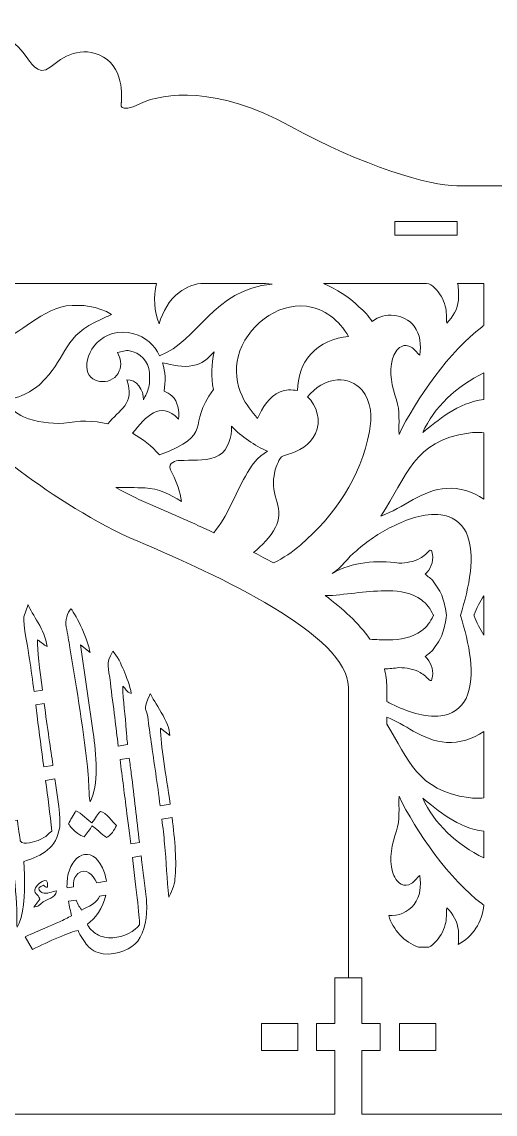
# Model space of a CAD drawing. Header units: inches. Extents: x 37.6 to 85.3, y -40.2 to -18.7.
# Drawn here: x 43.89 to 47.99, y -28.23 to -18.75 of the extents above; entities that cross this region are included whole.
import ezdxf

# ---------------------------------------------------------------- set-up
doc = ezdxf.new("R2010")
doc.units = ezdxf.units.IN
doc.header["$MEASUREMENT"] = 0
doc.layers.add('Layer 1', color=7, linetype='Continuous')

msp = doc.modelspace()

# ---------------------------------------------------------------- linework, layer by layer
at = {"layer": 'Layer 1', "color": 250, "lineweight": 9}
for points, knots in [([(43.4087, -28.2255), (43.4087, -28.2255), (46.5974, -28.2255), (46.5974, -28.2255), (46.5974, -28.2255), (46.5974, -28.2255), (46.5974, -27.6747), (46.5974, -27.6747), (46.5974, -27.6747), (46.5974, -27.6747), (46.4399, -27.6747), (46.4399, -27.6747), (46.4399, -27.6747), (46.4399, -27.6747), (46.4399, -27.4384), (46.4399, -27.4384), (46.4399, -27.4384), (46.4399, -27.4384), (46.5974, -27.4384), (46.5974, -27.4384), (46.5974, -27.4384), (46.5974, -27.4384), (46.5974, -27.0444), (46.5974, -27.0444), (46.5974, -27.0444), (46.5974, -27.0444), (46.8336, -27.0444), (46.8336, -27.0444), (46.8336, -27.0444), (46.8336, -27.0444), (46.8336, -27.4384), (46.8336, -27.4384), (46.8336, -27.4384), (46.8336, -27.4384), (46.9911, -27.4384), (46.9911, -27.4384), (46.9911, -27.4384), (46.9911, -27.4384), (46.9911, -27.6747), (46.9911, -27.6747), (46.9911, -27.6747), (46.9911, -27.6747), (46.8336, -27.6747), (46.8336, -27.6747), (46.8336, -27.6747), (46.8336, -27.6747), (46.8336, -28.2255), (46.8336, -28.2255), (46.8336, -28.2255), (46.8336, -28.2255), (48.7148, -28.2255), (48.7148, -28.2255), (48.7148, -28.2255), (48.7148, -28.2255), (48.7148, -27.6747), (48.7148, -27.6747), (48.7148, -27.6747), (48.7148, -27.6747), (48.5573, -27.6747), (48.5573, -27.6747), (48.5573, -27.6747), (48.5573, -27.6747), (48.5573, -27.4384), (48.5573, -27.4384), (48.5573, -27.4384), (48.5573, -27.4384), (48.7148, -27.4384), (48.7148, -27.4384), (48.7148, -27.4384), (48.7148, -27.4384), (48.7148, -20.728), (48.7148, -20.728), (48.7148, -20.728), (48.7148, -20.4244), (48.4672, -20.1768), (48.1636, -20.1768), (48.1636, -20.1768), (48.1636, -20.1768), (47.655, -20.1768), (47.655, -20.1768), (47.655, -20.1768), (47.4223, -20.1768), (46.841, -20.0055), (46.2129, -19.6593), (46.2129, -19.6593), (45.5847, -19.3131), (45.1154, -19.3648), (44.9156, -19.463), (44.9156, -19.463), (44.7157, -19.5611), (44.7496, -19.4576), (44.7496, -19.4576), (44.7496, -19.4576), (44.7496, -19.4576), (44.7871, -19.1685), (44.5944, -19.0597), (44.5944, -19.0597), (44.4016, -18.9508), (44.241, -19.0597), (44.134, -19.1489), (44.134, -19.1489), (44.0269, -19.2381), (43.9412, -19.0757), (43.9412, -19.0757), (43.9412, -19.0757), (43.7217, -18.7545), (43.4087, -18.7902), (43.4087, -18.7902), (43.4087, -18.7902), (43.4087, -18.7902), (43.0956, -18.7545), (42.8761, -19.0757), (42.8761, -19.0757), (42.8761, -19.0757), (42.7905, -19.2381), (42.6834, -19.1489), (42.6834, -19.1489), (42.5763, -19.0597), (42.4157, -18.9508), (42.223, -19.0597), (42.223, -19.0597), (42.0303, -19.1685), (42.0678, -19.4576), (42.0678, -19.4576), (42.0678, -19.4576), (42.0678, -19.4576), (42.1017, -19.5611), (41.9018, -19.463), (41.9018, -19.463), (41.7019, -19.3648), (41.2326, -19.3131), (40.6045, -19.6593), (40.6045, -19.6593), (39.9763, -20.0055), (39.3951, -20.1768), (39.1624, -20.1768), (39.1624, -20.1768), (39.1624, -20.1768), (38.6538, -20.1768), (38.6538, -20.1768), (38.6538, -20.1768), (38.3502, -20.1768), (38.1026, -20.4244), (38.1026, -20.728), (38.1026, -20.728), (38.1026, -20.728), (38.1026, -27.4384), (38.1026, -27.4384), (38.1026, -27.4384), (38.1026, -27.4384), (38.2601, -27.4384), (38.2601, -27.4384), (38.2601, -27.4384), (38.2601, -27.4384), (38.2601, -27.6747), (38.2601, -27.6747), (38.2601, -27.6747), (38.2601, -27.6747), (38.1026, -27.6747), (38.1026, -27.6747), (38.1026, -27.6747), (38.1026, -27.6747), (38.1026, -28.2255), (38.1026, -28.2255), (38.1026, -28.2255), (38.1026, -28.2255), (39.9838, -28.2255), (39.9838, -28.2255), (39.9838, -28.2255), (39.9838, -28.2255), (39.9838, -27.6747), (39.9838, -27.6747), (39.9838, -27.6747), (39.9838, -27.6747), (39.8263, -27.6747), (39.8263, -27.6747), (39.8263, -27.6747), (39.8263, -27.6747), (39.8263, -27.4384), (39.8263, -27.4384), (39.8263, -27.4384), (39.8263, -27.4384), (39.9838, -27.4384), (39.9838, -27.4384), (39.9838, -27.4384), (39.9838, -27.4384), (39.9838, -27.0444), (39.9838, -27.0444), (39.9838, -27.0444), (39.9838, -27.0444), (40.22, -27.0444), (40.22, -27.0444), (40.22, -27.0444), (40.22, -27.0444), (40.22, -27.4384), (40.22, -27.4384), (40.22, -27.4384), (40.22, -27.4384), (40.3775, -27.4384), (40.3775, -27.4384), (40.3775, -27.4384), (40.3775, -27.4384), (40.3775, -27.6747), (40.3775, -27.6747), (40.3775, -27.6747), (40.3775, -27.6747), (40.22, -27.6747), (40.22, -27.6747), (40.22, -27.6747), (40.22, -27.6747), (40.22, -28.2255), (40.22, -28.2255), (40.22, -28.2255), (40.22, -28.2255), (43.4087, -28.2255), (43.4087, -28.2255)], [0, 0, 0, 0, 0.018182, 0.018182, 0.018182, 0.018182, 0.036364, 0.036364, 0.036364, 0.036364, 0.054545, 0.054545, 0.054545, 0.054545, 0.072727, 0.072727, 0.072727, 0.072727, 0.090909, 0.090909, 0.090909, 0.090909, 0.109091, 0.109091, 0.109091, 0.109091, 0.127273, 0.127273, 0.127273, 0.127273, 0.145455, 0.145455, 0.145455, 0.145455, 0.163636, 0.163636, 0.163636, 0.163636, 0.181818, 0.181818, 0.181818, 0.181818, 0.2, 0.2, 0.2, 0.2, 0.218182, 0.218182, 0.218182, 0.218182, 0.236364, 0.236364, 0.236364, 0.236364, 0.254545, 0.254545, 0.254545, 0.254545, 0.272727, 0.272727, 0.272727, 0.272727, 0.290909, 0.290909, 0.290909, 0.290909, 0.309091, 0.309091, 0.309091, 0.309091, 0.327273, 0.327273, 0.327273, 0.327273, 0.345455, 0.345455, 0.345455, 0.345455, 0.363636, 0.363636, 0.363636, 0.363636, 0.381818, 0.381818, 0.381818, 0.381818, 0.4, 0.4, 0.4, 0.4, 0.418182, 0.418182, 0.418182, 0.418182, 0.436364, 0.436364, 0.436364, 0.436364, 0.454545, 0.454545, 0.454545, 0.454545, 0.472727, 0.472727, 0.472727, 0.472727, 0.490909, 0.490909, 0.490909, 0.490909, 0.509091, 0.509091, 0.509091, 0.509091, 0.527273, 0.527273, 0.527273, 0.527273, 0.545455, 0.545455, 0.545455, 0.545455, 0.563636, 0.563636, 0.563636, 0.563636, 0.581818, 0.581818, 0.581818, 0.581818, 0.6, 0.6, 0.6, 0.6, 0.618182, 0.618182, 0.618182, 0.618182, 0.636364, 0.636364, 0.636364, 0.636364, 0.654545, 0.654545, 0.654545, 0.654545, 0.672727, 0.672727, 0.672727, 0.672727, 0.690909, 0.690909, 0.690909, 0.690909, 0.709091, 0.709091, 0.709091, 0.709091, 0.727273, 0.727273, 0.727273, 0.727273, 0.745455, 0.745455, 0.745455, 0.745455, 0.763636, 0.763636, 0.763636, 0.763636, 0.781818, 0.781818, 0.781818, 0.781818, 0.8, 0.8, 0.8, 0.8, 0.818182, 0.818182, 0.818182, 0.818182, 0.836364, 0.836364, 0.836364, 0.836364, 0.854545, 0.854545, 0.854545, 0.854545, 0.872727, 0.872727, 0.872727, 0.872727, 0.890909, 0.890909, 0.890909, 0.890909, 0.909091, 0.909091, 0.909091, 0.909091, 0.927273, 0.927273, 0.927273, 0.927273, 0.945455, 0.945455, 0.945455, 0.945455, 0.963636, 0.963636, 0.963636, 0.963636, 1, 1, 1, 1]), ([(47.6578, -20.4858), (47.6578, -20.4858), (47.1183, -20.4858), (47.1183, -20.4858), (47.1183, -20.4858), (47.1183, -20.4858), (47.1183, -20.604), (47.1183, -20.604), (47.1183, -20.604), (47.1183, -20.604), (47.6578, -20.604), (47.6578, -20.604), (47.6578, -20.604), (47.6578, -20.604), (47.6578, -20.4858), (47.6578, -20.4858)], [0, 0, 0, 0, 0.2, 0.2, 0.2, 0.2, 0.4, 0.4, 0.4, 0.4, 0.6, 0.6, 0.6, 0.6, 1, 1, 1, 1]), ([(44.0657, -24.548), (44.0424, -24.3686), (44.0241, -24.2029), (44.0229, -24.1131), (44.0229, -24.1131), (44.0555, -24.1298), (44.0745, -24.157), (44.106, -24.172), (44.106, -24.172), (44.0907, -24.0228), (43.972, -23.8925), (43.9431, -23.8083), (43.9431, -23.8083), (43.9423, -23.8094), (43.9414, -23.8109), (43.9409, -23.8116), (43.9409, -23.8116), (43.9405, -23.8123), (43.9393, -23.814), (43.9388, -23.8149), (43.9388, -23.8149), (43.9388, -23.8149), (43.9052, -23.914), (43.9052, -23.914), (43.9052, -23.914), (43.8968, -23.9699), (43.9457, -24.2136), (43.955, -24.281), (43.955, -24.281), (43.9679, -24.3733), (43.9811, -24.4666), (43.9937, -24.56), (43.9937, -24.56), (43.9937, -24.56), (44.0657, -24.548), (44.0657, -24.548)], [0, 0, 0, 0, 0.1, 0.1, 0.1, 0.1, 0.2, 0.2, 0.2, 0.2, 0.3, 0.3, 0.3, 0.3, 0.4, 0.4, 0.4, 0.4, 0.5, 0.5, 0.5, 0.5, 0.6, 0.6, 0.6, 0.6, 0.7, 0.7, 0.7, 0.7, 0.8, 0.8, 0.8, 0.8, 1, 1, 1, 1]), ([(44.5057, -24.918), (44.5057, -24.918), (44.3957, -24.1562), (44.3957, -24.1562), (44.3957, -24.1562), (44.3957, -24.1562), (44.4788, -24.2239), (44.4788, -24.2239), (44.4788, -24.2239), (44.4661, -24.1258), (44.3608, -23.899), (44.313, -23.8438), (44.313, -23.8438), (44.284, -23.873), (44.2607, -23.9494), (44.2717, -24.0016), (44.2717, -24.0016), (44.2844, -24.0623), (44.2945, -24.1216), (44.3044, -24.1826), (44.3044, -24.1826), (44.3651, -24.5581), (44.4262, -24.9067), (44.4626, -25.2828), (44.4626, -25.2828), (44.4697, -25.3568), (44.4677, -25.4467), (44.4786, -25.5173), (44.4786, -25.5173), (44.5576, -25.3836), (44.5321, -25.0888), (44.5057, -24.918)], [0, 0, 0, 0, 0.111111, 0.111111, 0.111111, 0.111111, 0.222222, 0.222222, 0.222222, 0.222222, 0.333333, 0.333333, 0.333333, 0.333333, 0.444444, 0.444444, 0.444444, 0.444444, 0.555556, 0.555556, 0.555556, 0.555556, 0.666667, 0.666667, 0.666667, 0.666667, 0.777778, 0.777778, 0.777778, 0.777778, 1, 1, 1, 1]), ([(44.8035, -25.0211), (44.7989, -24.9795), (44.7951, -24.9383), (44.7927, -24.8986), (44.7927, -24.8986), (44.7853, -24.7734), (44.7637, -24.6403), (44.7623, -24.5156), (44.7623, -24.5156), (44.7925, -24.5367), (44.7883, -24.5652), (44.8357, -24.5776), (44.8357, -24.5776), (44.8247, -24.515), (44.7932, -24.4293), (44.7699, -24.3768), (44.7699, -24.3768), (44.7505, -24.333), (44.7133, -24.2435), (44.6746, -24.2116), (44.6746, -24.2116), (44.6114, -24.3308), (44.6398, -24.3441), (44.6551, -24.4865), (44.6551, -24.4865), (44.6658, -24.5865), (44.6814, -24.6848), (44.6926, -24.7849), (44.6926, -24.7849), (44.7019, -24.8682), (44.7123, -24.9514), (44.723, -25.0345), (44.723, -25.0345), (44.723, -25.0345), (44.8035, -25.0211), (44.8035, -25.0211)], [0, 0, 0, 0, 0.1, 0.1, 0.1, 0.1, 0.2, 0.2, 0.2, 0.2, 0.3, 0.3, 0.3, 0.3, 0.4, 0.4, 0.4, 0.4, 0.5, 0.5, 0.5, 0.5, 0.6, 0.6, 0.6, 0.6, 0.7, 0.7, 0.7, 0.7, 0.8, 0.8, 0.8, 0.8, 1, 1, 1, 1]), ([(42.8241, -26.1693), (42.9661, -26.1227), (43.1757, -26.0465), (43.209, -25.9211), (43.209, -25.9211), (43.2274, -25.852), (43.224, -25.7753), (43.2036, -25.709), (43.2036, -25.709), (43.1788, -25.6284), (43.0858, -25.4812), (43.0191, -25.4262), (43.0191, -25.4262), (43.0304, -25.417), (43.026, -25.4196), (43.0441, -25.43), (43.0441, -25.43), (43.0441, -25.43), (43.1219, -25.4852), (43.1219, -25.4852), (43.1219, -25.4852), (43.1856, -25.5344), (43.3013, -25.628), (43.3567, -25.6884), (43.3567, -25.6884), (43.3567, -25.6884), (43.4918, -25.818), (43.4918, -25.818), (43.4918, -25.818), (43.5769, -25.8967), (43.693, -26.0057), (43.8069, -26.0281), (43.8069, -26.0281), (43.8194, -26.1684), (43.8404, -26.3099), (43.8451, -26.4515), (43.8451, -26.4515), (43.8467, -26.4997), (43.8421, -26.5572), (43.8464, -26.6032), (43.8464, -26.6032), (43.9031, -26.5289), (43.9137, -26.2916), (43.9124, -26.1868), (43.9124, -26.1868), (43.9117, -26.1357), (43.9056, -26.0857), (43.9067, -26.0345), (43.9067, -26.0345), (44.0684, -25.9812), (44.1879, -25.921), (44.2158, -25.7369), (44.2158, -25.7369), (44.2255, -25.6727), (44.1966, -25.4655), (44.1748, -25.318), (44.1748, -25.318), (44.1748, -25.318), (44.0938, -25.3315), (44.0938, -25.3315), (44.0938, -25.3315), (44.1133, -25.4771), (44.1321, -25.6234), (44.1479, -25.7718), (44.1479, -25.7718), (44.1107, -25.7939), (44.1137, -25.8174), (44.0306, -25.852), (44.0306, -25.852), (44.0044, -25.8629), (43.9014, -25.895), (43.8764, -25.8593), (43.8764, -25.8593), (43.8729, -25.8544), (43.8626, -25.7801), (43.8496, -25.6775), (43.8496, -25.6775), (43.8496, -25.6775), (43.7566, -25.693), (43.7566, -25.693), (43.7566, -25.693), (43.7621, -25.7443), (43.7667, -25.7955), (43.7693, -25.8454), (43.7693, -25.8454), (43.7073, -25.8347), (43.5931, -25.7359), (43.558, -25.701), (43.558, -25.701), (43.4739, -25.6174), (43.2108, -25.4009), (43.1241, -25.3301), (43.1241, -25.3301), (43.0776, -25.2921), (43.0263, -25.2564), (42.9823, -25.2159), (42.9823, -25.2159), (43.1261, -25.1412), (43.305, -25.1909), (43.4301, -25.279), (43.4301, -25.279), (43.4486, -25.292), (43.4586, -25.304), (43.4737, -25.3152), (43.4737, -25.3152), (43.4911, -25.2855), (43.492, -25.2309), (43.4886, -25.189), (43.4886, -25.189), (43.4806, -25.0898), (43.3917, -25.1167), (43.2925, -24.9684), (43.2925, -24.9684), (43.2233, -24.8649), (43.1723, -24.693), (43.1672, -24.5364), (43.1672, -24.5364), (43.1672, -24.5364), (43.2325, -24.5594), (43.2325, -24.5594), (43.2325, -24.5594), (43.2327, -24.5576), (43.234, -24.5566), (43.235, -24.5554), (43.235, -24.5554), (43.2023, -24.5245), (43.1417, -24.3369), (43.1026, -24.298), (43.1026, -24.298), (42.9711, -24.4308), (43.1578, -24.8869), (43.1795, -25.0367), (43.1795, -25.0367), (43.0956, -25.032), (43.0403, -25.0371), (42.9644, -25.0557), (42.9644, -25.0557), (42.9314, -25.0637), (42.9067, -25.0729), (42.8763, -25.0845), (42.8763, -25.0845), (42.8538, -25.093), (42.8241, -25.1171), (42.802, -25.1029), (42.802, -25.1029), (42.7177, -25.0487), (42.6123, -24.9686), (42.5301, -24.9111), (42.5301, -24.9111), (42.5301, -24.9111), (42.4321, -25.0816), (42.4321, -25.0816), (42.4321, -25.0816), (42.4321, -25.0816), (42.6184, -25.2244), (42.6184, -25.2244), (42.6184, -25.2244), (42.5946, -25.2531), (42.5593, -25.2778), (42.5299, -25.3086), (42.5299, -25.3086), (42.5009, -25.339), (42.4724, -25.3572), (42.4436, -25.3904), (42.4436, -25.3904), (42.4436, -25.3904), (42.2693, -25.5522), (42.2693, -25.5522), (42.2693, -25.5522), (42.2576, -25.5625), (42.258, -25.5643), (42.2468, -25.5753), (42.2468, -25.5753), (42.2468, -25.5753), (42.1925, -25.6205), (42.1925, -25.6205), (42.1925, -25.6205), (42.1925, -25.6205), (42.257, -25.7329), (42.257, -25.7329), (42.257, -25.7329), (42.257, -25.7329), (42.3721, -25.6294), (42.3721, -25.6294), (42.3721, -25.6294), (42.4912, -25.5187), (42.5186, -25.4871), (42.656, -25.3789), (42.656, -25.3789), (42.6782, -25.3614), (42.7109, -25.345), (42.7349, -25.3282), (42.7349, -25.3282), (42.7349, -25.3282), (42.8687, -25.4382), (42.8687, -25.4382), (42.8687, -25.4382), (42.8834, -25.452), (42.8874, -25.4559), (42.9004, -25.4674), (42.9004, -25.4674), (42.9004, -25.4674), (43.0218, -25.5852), (43.0218, -25.5852), (43.0218, -25.5852), (43.0319, -25.5968), (43.0383, -25.6079), (43.0484, -25.6198), (43.0484, -25.6198), (43.0942, -25.6733), (43.1686, -25.7789), (43.1791, -25.8507), (43.1791, -25.8507), (43.1509, -25.865), (43.0918, -25.913), (43.0107, -25.9523), (43.0107, -25.9523), (42.9511, -25.9812), (42.8878, -26.0094), (42.8227, -26.0341), (42.8227, -26.0341), (42.8014, -26.0422), (42.7805, -26.0501), (42.7601, -26.0578), (42.7601, -26.0578), (42.7601, -26.0578), (42.8241, -26.1693), (42.8241, -26.1693)], [0, 0, 0, 0, 0.017241, 0.017241, 0.017241, 0.017241, 0.034483, 0.034483, 0.034483, 0.034483, 0.051724, 0.051724, 0.051724, 0.051724, 0.068966, 0.068966, 0.068966, 0.068966, 0.086207, 0.086207, 0.086207, 0.086207, 0.103448, 0.103448, 0.103448, 0.103448, 0.12069, 0.12069, 0.12069, 0.12069, 0.137931, 0.137931, 0.137931, 0.137931, 0.155172, 0.155172, 0.155172, 0.155172, 0.172414, 0.172414, 0.172414, 0.172414, 0.189655, 0.189655, 0.189655, 0.189655, 0.206897, 0.206897, 0.206897, 0.206897, 0.224138, 0.224138, 0.224138, 0.224138, 0.241379, 0.241379, 0.241379, 0.241379, 0.258621, 0.258621, 0.258621, 0.258621, 0.275862, 0.275862, 0.275862, 0.275862, 0.293103, 0.293103, 0.293103, 0.293103, 0.310345, 0.310345, 0.310345, 0.310345, 0.327586, 0.327586, 0.327586, 0.327586, 0.344828, 0.344828, 0.344828, 0.344828, 0.362069, 0.362069, 0.362069, 0.362069, 0.37931, 0.37931, 0.37931, 0.37931, 0.396552, 0.396552, 0.396552, 0.396552, 0.413793, 0.413793, 0.413793, 0.413793, 0.431034, 0.431034, 0.431034, 0.431034, 0.448276, 0.448276, 0.448276, 0.448276, 0.465517, 0.465517, 0.465517, 0.465517, 0.482759, 0.482759, 0.482759, 0.482759, 0.5, 0.5, 0.5, 0.5, 0.517241, 0.517241, 0.517241, 0.517241, 0.534483, 0.534483, 0.534483, 0.534483, 0.551724, 0.551724, 0.551724, 0.551724, 0.568966, 0.568966, 0.568966, 0.568966, 0.586207, 0.586207, 0.586207, 0.586207, 0.603448, 0.603448, 0.603448, 0.603448, 0.62069, 0.62069, 0.62069, 0.62069, 0.637931, 0.637931, 0.637931, 0.637931, 0.655172, 0.655172, 0.655172, 0.655172, 0.672414, 0.672414, 0.672414, 0.672414, 0.689655, 0.689655, 0.689655, 0.689655, 0.706897, 0.706897, 0.706897, 0.706897, 0.724138, 0.724138, 0.724138, 0.724138, 0.741379, 0.741379, 0.741379, 0.741379, 0.758621, 0.758621, 0.758621, 0.758621, 0.775862, 0.775862, 0.775862, 0.775862, 0.793103, 0.793103, 0.793103, 0.793103, 0.810345, 0.810345, 0.810345, 0.810345, 0.827586, 0.827586, 0.827586, 0.827586, 0.844828, 0.844828, 0.844828, 0.844828, 0.862069, 0.862069, 0.862069, 0.862069, 0.87931, 0.87931, 0.87931, 0.87931, 0.896552, 0.896552, 0.896552, 0.896552, 0.913793, 0.913793, 0.913793, 0.913793, 0.931034, 0.931034, 0.931034, 0.931034, 0.948276, 0.948276, 0.948276, 0.948276, 0.965517, 0.965517, 0.965517, 0.965517, 1, 1, 1, 1]), ([(44.9975, -24.5879), (44.9967, -24.5891), (44.9941, -24.5932), (44.9933, -24.5946), (44.9933, -24.5946), (44.9933, -24.5946), (44.9795, -24.6265), (44.9795, -24.6265), (44.9795, -24.6265), (44.9394, -24.7234), (44.9669, -24.7026), (44.9777, -24.78), (44.9777, -24.78), (44.9878, -24.8521), (44.9976, -24.9256), (45.0082, -24.9988), (45.0082, -24.9988), (45.0333, -25.1729), (45.0618, -25.3647), (45.0862, -25.5517), (45.0862, -25.5517), (45.0862, -25.5517), (45.1726, -25.5374), (45.1726, -25.5374), (45.1726, -25.5374), (45.1349, -25.278), (45.0889, -25.0283), (45.089, -24.8789), (45.089, -24.8789), (45.089, -24.8789), (45.1685, -24.942), (45.1685, -24.942), (45.1685, -24.942), (45.1744, -24.8366), (45.0244, -24.637), (45.0022, -24.5816), (45.0022, -24.5816), (45.0022, -24.5816), (44.9975, -24.5879), (44.9975, -24.5879)], [0, 0, 0, 0, 0.090909, 0.090909, 0.090909, 0.090909, 0.181818, 0.181818, 0.181818, 0.181818, 0.272727, 0.272727, 0.272727, 0.272727, 0.363636, 0.363636, 0.363636, 0.363636, 0.454545, 0.454545, 0.454545, 0.454545, 0.545455, 0.545455, 0.545455, 0.545455, 0.636364, 0.636364, 0.636364, 0.636364, 0.727273, 0.727273, 0.727273, 0.727273, 0.818182, 0.818182, 0.818182, 0.818182, 1, 1, 1, 1]), ([(44.1575, -25.2011), (44.1575, -25.2011), (44.1565, -25.1943), (44.1565, -25.1943), (44.1565, -25.1943), (44.1401, -25.0761), (44.1093, -24.8704), (44.0813, -24.6652), (44.0813, -24.6652), (44.0813, -24.6652), (44.009, -24.6772), (44.009, -24.6772), (44.009, -24.6772), (44.0132, -24.7096), (44.0172, -24.7421), (44.021, -24.7744), (44.021, -24.7744), (44.0385, -24.9219), (44.0583, -25.068), (44.078, -25.2144), (44.078, -25.2144), (44.078, -25.2144), (44.1575, -25.2011), (44.1575, -25.2011)], [0, 0, 0, 0, 0.142857, 0.142857, 0.142857, 0.142857, 0.285714, 0.285714, 0.285714, 0.285714, 0.428571, 0.428571, 0.428571, 0.428571, 0.571429, 0.571429, 0.571429, 0.571429, 0.714286, 0.714286, 0.714286, 0.714286, 1, 1, 1, 1]), ([(44.9065, -25.869), (44.8823, -25.6709), (44.861, -25.4712), (44.8359, -25.2732), (44.8359, -25.2732), (44.8304, -25.2295), (44.8241, -25.1842), (44.8181, -25.1384), (44.8181, -25.1384), (44.8181, -25.1384), (44.7382, -25.1517), (44.7382, -25.1517), (44.7382, -25.1517), (44.7483, -25.2286), (44.7585, -25.3054), (44.7681, -25.3821), (44.7681, -25.3821), (44.7718, -25.4115), (44.8005, -25.635), (44.8309, -25.8816), (44.8309, -25.8816), (44.8309, -25.8816), (44.9065, -25.869), (44.9065, -25.869)], [0, 0, 0, 0, 0.142857, 0.142857, 0.142857, 0.142857, 0.285714, 0.285714, 0.285714, 0.285714, 0.428571, 0.428571, 0.428571, 0.428571, 0.571429, 0.571429, 0.571429, 0.571429, 0.714286, 0.714286, 0.714286, 0.714286, 1, 1, 1, 1]), ([(44.2928, -25.7082), (44.2986, -25.7132), (44.3464, -25.7953), (44.4282, -25.8208), (44.4282, -25.8208), (44.4449, -25.7903), (44.4831, -25.7569), (44.4952, -25.7263), (44.4952, -25.7263), (44.5244, -25.7411), (44.5847, -25.8032), (44.62, -25.827), (44.62, -25.827), (44.6577, -25.8157), (44.6912, -25.7557), (44.7074, -25.7234), (44.7074, -25.7234), (44.6766, -25.6924), (44.6174, -25.6107), (44.5691, -25.6002), (44.5691, -25.6002), (44.5431, -25.6179), (44.5282, -25.6639), (44.4943, -25.6985), (44.4943, -25.6985), (44.4676, -25.6851), (44.4004, -25.6118), (44.356, -25.5965), (44.356, -25.5965), (44.3407, -25.6222), (44.3038, -25.6793), (44.2928, -25.7082)], [0, 0, 0, 0, 0.111111, 0.111111, 0.111111, 0.111111, 0.222222, 0.222222, 0.222222, 0.222222, 0.333333, 0.333333, 0.333333, 0.333333, 0.444444, 0.444444, 0.444444, 0.444444, 0.555556, 0.555556, 0.555556, 0.555556, 0.666667, 0.666667, 0.666667, 0.666667, 0.777778, 0.777778, 0.777778, 0.777778, 1, 1, 1, 1]), ([(45.101, -25.669), (45.1098, -25.7417), (45.1178, -25.813), (45.1244, -25.8813), (45.1244, -25.8813), (45.1393, -26.0348), (45.143, -26.1916), (45.1598, -26.3451), (45.1598, -26.3451), (45.1796, -26.3176), (45.2102, -26.2313), (45.2143, -26.1911), (45.2143, -26.1911), (45.23, -26.0393), (45.214, -25.848), (45.1888, -25.6544), (45.1888, -25.6544), (45.1888, -25.6544), (45.101, -25.669), (45.101, -25.669)], [0, 0, 0, 0, 0.166667, 0.166667, 0.166667, 0.166667, 0.333333, 0.333333, 0.333333, 0.333333, 0.5, 0.5, 0.5, 0.5, 0.666667, 0.666667, 0.666667, 0.666667, 1, 1, 1, 1]), ([(44.6206, -26.2058), (44.6174, -26.1814), (44.6116, -26.1574), (44.6032, -26.1326), (44.6032, -26.1326), (44.52, -25.8868), (44.334, -25.9542), (44.2905, -26.1425), (44.2905, -26.1425), (44.2813, -26.1826), (44.2782, -26.2227), (44.2793, -26.2626), (44.2793, -26.2626), (44.2793, -26.2626), (44.3351, -26.2533), (44.3351, -26.2533), (44.3351, -26.2533), (44.3328, -26.2065), (44.3426, -26.1637), (44.3737, -26.1391), (44.3737, -26.1391), (44.4427, -26.0848), (44.5039, -26.1471), (44.5363, -26.2198), (44.5363, -26.2198), (44.5363, -26.2198), (44.6206, -26.2058), (44.6206, -26.2058)], [0, 0, 0, 0, 0.125, 0.125, 0.125, 0.125, 0.25, 0.25, 0.25, 0.25, 0.375, 0.375, 0.375, 0.375, 0.5, 0.5, 0.5, 0.5, 0.625, 0.625, 0.625, 0.625, 0.75, 0.75, 0.75, 0.75, 1, 1, 1, 1]), ([(43.9809, -26.797), (44.1166, -26.7308), (44.3136, -26.6404), (44.3755, -26.6334), (44.3755, -26.6334), (44.3891, -26.6757), (44.4334, -26.7351), (44.4559, -26.7637), (44.4559, -26.7637), (44.4817, -26.7965), (44.5319, -26.8267), (44.593, -26.8345), (44.593, -26.8345), (44.717, -26.8503), (44.8416, -26.7919), (44.8925, -26.7243), (44.8925, -26.7243), (44.9516, -26.6458), (44.9758, -26.5117), (44.9689, -26.3856), (44.9689, -26.3856), (44.9658, -26.3275), (44.9544, -26.2601), (44.9469, -26.2007), (44.9469, -26.2007), (44.9392, -26.1394), (44.9336, -26.0797), (44.9256, -26.0191), (44.9256, -26.0191), (44.9241, -26.0082), (44.9227, -25.9973), (44.9213, -25.9863), (44.9213, -25.9863), (44.9213, -25.9863), (44.8453, -25.9989), (44.8453, -25.9989), (44.8453, -25.9989), (44.8801, -26.2843), (44.9123, -26.5646), (44.9071, -26.584), (44.9071, -26.584), (44.8731, -26.636), (44.7653, -26.6914), (44.6762, -26.6959), (44.6762, -26.6959), (44.6243, -26.6986), (44.5777, -26.6894), (44.538, -26.6659), (44.538, -26.6659), (44.5099, -26.6492), (44.4639, -26.6101), (44.4561, -26.5768), (44.4561, -26.5768), (44.5208, -26.5339), (44.5918, -26.437), (44.6149, -26.3265), (44.6149, -26.3265), (44.6149, -26.3265), (44.5592, -26.3357), (44.5592, -26.3357), (44.5592, -26.3357), (44.5479, -26.3888), (44.4553, -26.4308), (44.4061, -26.4557), (44.4061, -26.4557), (44.3917, -26.4402), (44.3741, -26.4078), (44.3599, -26.3689), (44.3599, -26.3689), (44.3599, -26.3689), (44.2921, -26.3802), (44.2921, -26.3802), (44.2921, -26.3802), (44.2997, -26.4236), (44.3097, -26.4661), (44.3189, -26.5071), (44.3189, -26.5071), (44.2832, -26.5216), (44.2518, -26.5414), (44.2129, -26.5586), (44.2129, -26.5586), (44.1768, -26.5746), (44.1425, -26.5895), (44.1062, -26.6048), (44.1062, -26.6048), (44.0426, -26.6317), (43.98, -26.6573), (43.9179, -26.6872), (43.9179, -26.6872), (43.9179, -26.6872), (43.9809, -26.797), (43.9809, -26.797)], [0, 0, 0, 0, 0.041667, 0.041667, 0.041667, 0.041667, 0.083333, 0.083333, 0.083333, 0.083333, 0.125, 0.125, 0.125, 0.125, 0.166667, 0.166667, 0.166667, 0.166667, 0.208333, 0.208333, 0.208333, 0.208333, 0.25, 0.25, 0.25, 0.25, 0.291667, 0.291667, 0.291667, 0.291667, 0.333333, 0.333333, 0.333333, 0.333333, 0.375, 0.375, 0.375, 0.375, 0.416667, 0.416667, 0.416667, 0.416667, 0.458333, 0.458333, 0.458333, 0.458333, 0.5, 0.5, 0.5, 0.5, 0.541667, 0.541667, 0.541667, 0.541667, 0.583333, 0.583333, 0.583333, 0.583333, 0.625, 0.625, 0.625, 0.625, 0.666667, 0.666667, 0.666667, 0.666667, 0.708333, 0.708333, 0.708333, 0.708333, 0.75, 0.75, 0.75, 0.75, 0.791667, 0.791667, 0.791667, 0.791667, 0.833333, 0.833333, 0.833333, 0.833333, 0.875, 0.875, 0.875, 0.875, 0.916667, 0.916667, 0.916667, 0.916667, 1, 1, 1, 1]), ([(44.111, -26.2581), (44.1295, -26.1316), (44.0042, -26.2428), (43.9998, -26.2794), (43.9998, -26.2794), (43.9957, -26.3138), (44.0426, -26.3381), (44.0429, -26.3602), (44.0429, -26.3602), (44.0429, -26.3602), (43.9931, -26.4311), (43.9931, -26.4311), (43.9931, -26.4311), (44.0289, -26.4187), (44.0234, -26.4284), (44.0518, -26.4028), (44.0518, -26.4028), (44.1089, -26.3513), (44.1824, -26.3594), (44.1877, -26.2882), (44.1877, -26.2882), (44.1513, -26.2929), (44.1055, -26.3206), (44.0678, -26.3063), (44.0678, -26.3063), (44.0544, -26.3012), (43.9979, -26.2678), (44.0751, -26.2404), (44.0751, -26.2404), (44.0848, -26.2484), (44.0776, -26.2438), (44.0839, -26.2487), (44.0839, -26.2487), (44.0992, -26.2604), (44.0967, -26.2576), (44.111, -26.2581)], [0, 0, 0, 0, 0.1, 0.1, 0.1, 0.1, 0.2, 0.2, 0.2, 0.2, 0.3, 0.3, 0.3, 0.3, 0.4, 0.4, 0.4, 0.4, 0.5, 0.5, 0.5, 0.5, 0.6, 0.6, 0.6, 0.6, 0.7, 0.7, 0.7, 0.7, 0.8, 0.8, 0.8, 0.8, 1, 1, 1, 1]), ([(46.2784, -27.4384), (46.2784, -27.4384), (45.9634, -27.4384), (45.9634, -27.4384), (45.9634, -27.4384), (45.9634, -27.4384), (45.9634, -27.6747), (45.9634, -27.6747), (45.9634, -27.6747), (45.9634, -27.6747), (46.2784, -27.6747), (46.2784, -27.6747), (46.2784, -27.6747), (46.2784, -27.6747), (46.2784, -27.4384), (46.2784, -27.4384)], [0, 0, 0, 0, 0.2, 0.2, 0.2, 0.2, 0.4, 0.4, 0.4, 0.4, 0.6, 0.6, 0.6, 0.6, 1, 1, 1, 1]), ([(47.4737, -27.4384), (47.4737, -27.4384), (47.1588, -27.4384), (47.1588, -27.4384), (47.1588, -27.4384), (47.1588, -27.4384), (47.1588, -27.6747), (47.1588, -27.6747), (47.1588, -27.6747), (47.1588, -27.6747), (47.4737, -27.6747), (47.4737, -27.6747), (47.4737, -27.6747), (47.4737, -27.6747), (47.4737, -27.4384), (47.4737, -27.4384)], [0, 0, 0, 0, 0.2, 0.2, 0.2, 0.2, 0.4, 0.4, 0.4, 0.4, 0.6, 0.6, 0.6, 0.6, 1, 1, 1, 1])]:
    msp.add_open_spline(points, degree=3, knots=knots, dxfattribs=at)
at = {"layer": 'Layer 1', "color": 250, "lineweight": 18}
for points, knots in [([(44.6341, -22.2392), (44.7236, -22.1217), (44.8758, -22.0692), (44.7962, -21.8572), (44.7962, -21.8572), (44.8819, -21.8529), (44.9449, -21.9471), (44.9409, -22.0333), (44.9409, -22.0333), (44.9571, -21.9965), (44.979, -21.9616), (44.9868, -21.9212), (44.9868, -21.9212), (44.997, -21.88), (44.9949, -21.837), (44.9936, -21.7948), (44.9936, -21.7948), (44.9871, -21.6989), (44.9089, -21.6192), (44.8212, -21.6068), (44.8212, -21.6068), (44.7858, -21.6007), (44.7511, -21.6142), (44.7169, -21.6227), (44.7169, -21.6227), (44.7412, -21.6709), (44.7562, -21.7299), (44.7318, -21.7816), (44.7318, -21.7816), (44.688, -21.9042), (44.4804, -21.9094), (44.4529, -21.7724), (44.4529, -21.7724), (44.4241, -21.6289), (44.5815, -21.3875), (44.8587, -21.4593), (44.8587, -21.4593), (44.9544, -21.4836), (45.0389, -21.5542), (45.0815, -21.6494), (45.0815, -21.6494), (45.4144, -21.5261), (45.5413, -21.0749), (46.0565, -21.0276), (46.0565, -21.0276), (46.0171, -21.0226), (45.9773, -21.0237), (45.9378, -21.0235), (45.9378, -21.0235), (45.7804, -21.0234), (45.6232, -21.0237), (45.4659, -21.0233), (45.4659, -21.0233), (45.3878, -21.0185), (45.3143, -21.0578), (45.2501, -21.1014), (45.2501, -21.1014), (45.1627, -21.1652), (45.1079, -21.2673), (45.077, -21.3735), (45.077, -21.3735), (45.0298, -21.2643), (45.0292, -21.1394), (45.055, -21.024), (45.055, -21.024), (44.5503, -21.0227), (44.0456, -21.0238), (43.5409, -21.0235), (43.5409, -21.0235), (43.6021, -21.1773), (43.6619, -21.3329), (43.6972, -21.4962), (43.6972, -21.4962), (43.8059, -21.5309), (44.0282, -21.2557), (44.2722, -21.2183), (44.2722, -21.2183), (44.406, -21.2018), (44.5469, -21.2202), (44.6656, -21.2911), (44.6656, -21.2911), (44.6357, -21.3077), (44.6037, -21.3195), (44.5733, -21.3348), (44.5733, -21.3348), (44.2549, -21.4675), (44.2714, -21.6623), (44.0913, -21.8491), (44.0913, -21.8491), (44.0015, -21.9545), (43.8729, -22.0137), (43.7432, -22.0376), (43.7432, -22.0376), (43.7792, -22.1028), (43.8386, -22.1501), (43.9032, -22.1794), (43.9032, -22.1794), (44.0137, -22.2259), (44.1342, -22.2398), (44.2522, -22.2356), (44.2522, -22.2356), (44.3784, -22.2092), (44.5083, -22.2129), (44.6341, -22.2392)], [0, 0, 0, 0, 0.037037, 0.037037, 0.037037, 0.037037, 0.074074, 0.074074, 0.074074, 0.074074, 0.111111, 0.111111, 0.111111, 0.111111, 0.148148, 0.148148, 0.148148, 0.148148, 0.185185, 0.185185, 0.185185, 0.185185, 0.222222, 0.222222, 0.222222, 0.222222, 0.259259, 0.259259, 0.259259, 0.259259, 0.296296, 0.296296, 0.296296, 0.296296, 0.333333, 0.333333, 0.333333, 0.333333, 0.37037, 0.37037, 0.37037, 0.37037, 0.407407, 0.407407, 0.407407, 0.407407, 0.444444, 0.444444, 0.444444, 0.444444, 0.481481, 0.481481, 0.481481, 0.481481, 0.518519, 0.518519, 0.518519, 0.518519, 0.555556, 0.555556, 0.555556, 0.555556, 0.592593, 0.592593, 0.592593, 0.592593, 0.62963, 0.62963, 0.62963, 0.62963, 0.666667, 0.666667, 0.666667, 0.666667, 0.703704, 0.703704, 0.703704, 0.703704, 0.740741, 0.740741, 0.740741, 0.740741, 0.777778, 0.777778, 0.777778, 0.777778, 0.814815, 0.814815, 0.814815, 0.814815, 0.851852, 0.851852, 0.851852, 0.851852, 0.888889, 0.888889, 0.888889, 0.888889, 0.925926, 0.925926, 0.925926, 0.925926, 1, 1, 1, 1]), ([(47.8703, -21.4015), (47.8764, -21.3968), (47.8825, -21.392), (47.8885, -21.3873), (47.8885, -21.3873), (47.8885, -21.3873), (47.8885, -21.0234), (47.8885, -21.0234), (47.8885, -21.0234), (47.8127, -21.0235), (47.7368, -21.0236), (47.661, -21.0236), (47.661, -21.0236), (47.6744, -21.0702), (47.6682, -21.1191), (47.6694, -21.1669), (47.6694, -21.1669), (47.6609, -21.244), (47.6224, -21.316), (47.5672, -21.366), (47.5672, -21.366), (47.5631, -21.3175), (47.5693, -21.2673), (47.5541, -21.2204), (47.5541, -21.2204), (47.5383, -21.1593), (47.5058, -21.1037), (47.4622, -21.061), (47.4622, -21.061), (47.4429, -21.042), (47.4208, -21.0191), (47.3922, -21.0233), (47.3922, -21.0233), (47.0951, -21.0241), (46.7979, -21.0226), (46.5008, -21.024), (46.5008, -21.024), (46.6118, -21.0739), (46.7203, -21.1354), (46.8073, -21.226), (46.8073, -21.226), (46.8534, -21.2592), (46.888, -21.3059), (46.9215, -21.3524), (46.9215, -21.3524), (47.0293, -21.2659), (47.1986, -21.2837), (47.286, -21.3938), (47.286, -21.3938), (47.3384, -21.4641), (47.348, -21.5578), (47.3331, -21.6438), (47.3331, -21.6438), (47.3071, -21.623), (47.2904, -21.5905), (47.2601, -21.5755), (47.2601, -21.5755), (47.2343, -21.5585), (47.2007, -21.5537), (47.1739, -21.5712), (47.1739, -21.5712), (47.1321, -21.5883), (47.1121, -21.6346), (47.0975, -21.6764), (47.0975, -21.6764), (47.0645, -21.7946), (47.0941, -21.9194), (47.132, -22.0318), (47.132, -22.0318), (47.1646, -22.1286), (47.1507, -22.2321), (47.1546, -22.3324), (47.1546, -22.3324), (47.294, -22.0343), (47.6049, -21.5972), (47.8703, -21.4015)], [0, 0, 0, 0, 0.05, 0.05, 0.05, 0.05, 0.1, 0.1, 0.1, 0.1, 0.15, 0.15, 0.15, 0.15, 0.2, 0.2, 0.2, 0.2, 0.25, 0.25, 0.25, 0.25, 0.3, 0.3, 0.3, 0.3, 0.35, 0.35, 0.35, 0.35, 0.4, 0.4, 0.4, 0.4, 0.45, 0.45, 0.45, 0.45, 0.5, 0.5, 0.5, 0.5, 0.55, 0.55, 0.55, 0.55, 0.6, 0.6, 0.6, 0.6, 0.65, 0.65, 0.65, 0.65, 0.7, 0.7, 0.7, 0.7, 0.75, 0.75, 0.75, 0.75, 0.8, 0.8, 0.8, 0.8, 0.85, 0.85, 0.85, 0.85, 0.9, 0.9, 0.9, 0.9, 1, 1, 1, 1]), ([(45.7614, -21.6577), (45.7317, -21.7705), (45.7462, -21.8941), (45.7959, -21.9981), (45.7959, -21.9981), (45.828, -22.072), (45.8799, -22.1322), (45.929, -22.1932), (45.929, -22.1932), (45.9725, -22.1005), (46.029, -22.002), (46.1243, -21.9636), (46.1243, -21.9636), (46.1711, -21.9396), (46.2243, -21.946), (46.2743, -21.9507), (46.2743, -21.9507), (46.2833, -21.8386), (46.3092, -21.719), (46.388, -21.6384), (46.388, -21.6384), (46.4721, -21.5408), (46.5959, -21.494), (46.7173, -21.483), (46.7173, -21.483), (46.6398, -21.3439), (46.5045, -21.2385), (46.3521, -21.2203), (46.3521, -21.2203), (46.0921, -21.1932), (45.8317, -21.3903), (45.7614, -21.6577)], [0, 0, 0, 0, 0.111111, 0.111111, 0.111111, 0.111111, 0.222222, 0.222222, 0.222222, 0.222222, 0.333333, 0.333333, 0.333333, 0.333333, 0.444444, 0.444444, 0.444444, 0.444444, 0.555556, 0.555556, 0.555556, 0.555556, 0.666667, 0.666667, 0.666667, 0.666667, 0.777778, 0.777778, 0.777778, 0.777778, 1, 1, 1, 1]), ([(45.1888, -21.9989), (45.2397, -22.0488), (45.2551, -22.128), (45.2456, -22.1989), (45.2456, -22.1989), (45.0796, -22.0348), (44.9659, -22.1747), (44.8459, -22.322), (44.8459, -22.322), (44.9342, -22.3688), (45.0129, -22.4336), (45.0809, -22.5096), (45.0809, -22.5096), (45.5643, -22.3277), (45.3075, -22.2635), (45.5466, -21.9417), (45.5466, -21.9417), (45.5265, -21.8342), (45.5309, -21.7236), (45.5539, -21.6169), (45.5539, -21.6169), (45.503, -21.6718), (45.4437, -21.7255), (45.3692, -21.7356), (45.3692, -21.7356), (45.2814, -21.7559), (45.1935, -21.7269), (45.1071, -21.7114), (45.1071, -21.7114), (45.1303, -21.7904), (45.1361, -21.8744), (45.1192, -21.9556), (45.1192, -21.9556), (45.1433, -21.968), (45.1698, -21.9779), (45.1888, -21.9989)], [0, 0, 0, 0, 0.1, 0.1, 0.1, 0.1, 0.2, 0.2, 0.2, 0.2, 0.3, 0.3, 0.3, 0.3, 0.4, 0.4, 0.4, 0.4, 0.5, 0.5, 0.5, 0.5, 0.6, 0.6, 0.6, 0.6, 0.7, 0.7, 0.7, 0.7, 0.8, 0.8, 0.8, 0.8, 1, 1, 1, 1]), ([(46.0674, -23.4464), (46.0075, -23.4133), (45.9496, -23.3828), (45.8954, -23.3548), (45.8954, -23.3548), (45.9705, -23.2951), (46.0365, -23.2224), (46.0856, -23.1368), (46.0856, -23.1368), (46.1218, -23.0722), (46.1225, -22.9903), (46.0982, -22.9209), (46.0982, -22.9209), (46.0751, -22.8473), (46.0565, -22.7677), (46.0717, -22.6901), (46.0717, -22.6901), (46.08, -22.637), (46.0991, -22.5864), (46.124, -22.5397), (46.124, -22.5397), (46.1356, -22.513), (46.1681, -22.5178), (46.1897, -22.5072), (46.1897, -22.5072), (46.2871, -22.4795), (46.3842, -22.4226), (46.4321, -22.3237), (46.4321, -22.3237), (46.4792, -22.2154), (46.4463, -22.0801), (46.3608, -22.0049), (46.3608, -22.0049), (46.4284, -21.9263), (46.5198, -21.8643), (46.6216, -21.8586), (46.6216, -21.8586), (46.7004, -21.8521), (46.7808, -21.8869), (46.8348, -21.9478), (46.8348, -21.9478), (46.9163, -22.0444), (46.9228, -22.1859), (46.8973, -22.3074), (46.8973, -22.3074), (46.827, -22.7011), (46.5918, -23.0408), (46.304, -23.288), (46.304, -23.288), (46.2315, -23.3508), (46.1518, -23.404), (46.0674, -23.4464)], [0, 0, 0, 0, 0.071429, 0.071429, 0.071429, 0.071429, 0.142857, 0.142857, 0.142857, 0.142857, 0.214286, 0.214286, 0.214286, 0.214286, 0.285714, 0.285714, 0.285714, 0.285714, 0.357143, 0.357143, 0.357143, 0.357143, 0.428571, 0.428571, 0.428571, 0.428571, 0.5, 0.5, 0.5, 0.5, 0.571429, 0.571429, 0.571429, 0.571429, 0.642857, 0.642857, 0.642857, 0.642857, 0.714286, 0.714286, 0.714286, 0.714286, 0.785714, 0.785714, 0.785714, 0.785714, 0.857143, 0.857143, 0.857143, 0.857143, 1, 1, 1, 1]), ([(47.8885, -21.7982), (47.8885, -21.7982), (47.8885, -22.0289), (47.8885, -22.0289), (47.8885, -22.0289), (47.6666, -22.0554), (47.4816, -22.2148), (47.3611, -22.3154), (47.3611, -22.3154), (47.4496, -22.1009), (47.659, -21.9092), (47.8885, -21.7982)], [0, 0, 0, 0, 0.25, 0.25, 0.25, 0.25, 0.5, 0.5, 0.5, 0.5, 1, 1, 1, 1]), ([(45.5494, -23.1839), (45.375, -23.1018), (45.1984, -23.0241), (45.0211, -22.949), (45.0211, -22.949), (44.9169, -22.9048), (44.8092, -22.8517), (44.7007, -22.792), (44.7007, -22.792), (44.7853, -22.7908), (44.87, -22.7932), (44.9546, -22.7952), (44.9546, -22.7952), (45.0682, -22.8017), (45.174, -22.8514), (45.2702, -22.9135), (45.2702, -22.9135), (45.2599, -22.8292), (45.2297, -22.749), (45.1929, -22.6742), (45.1929, -22.6742), (45.1824, -22.6505), (45.1603, -22.6274), (45.1714, -22.5991), (45.1714, -22.5991), (45.1968, -22.555), (45.2504, -22.5574), (45.2928, -22.557), (45.2928, -22.557), (45.3946, -22.553), (45.504, -22.567), (45.5967, -22.5118), (45.5967, -22.5118), (45.6764, -22.4601), (45.7082, -22.3561), (45.7032, -22.2607), (45.7032, -22.2607), (45.7932, -22.3541), (45.9008, -22.4269), (46.0164, -22.4783), (46.0164, -22.4783), (45.9298, -22.522), (45.8707, -22.6064), (45.824, -22.6928), (45.824, -22.6928), (45.7318, -22.8557), (45.6711, -23.0424), (45.5494, -23.1839)], [0, 0, 0, 0, 0.076923, 0.076923, 0.076923, 0.076923, 0.153846, 0.153846, 0.153846, 0.153846, 0.230769, 0.230769, 0.230769, 0.230769, 0.307692, 0.307692, 0.307692, 0.307692, 0.384615, 0.384615, 0.384615, 0.384615, 0.461538, 0.461538, 0.461538, 0.461538, 0.538462, 0.538462, 0.538462, 0.538462, 0.615385, 0.615385, 0.615385, 0.615385, 0.692308, 0.692308, 0.692308, 0.692308, 0.769231, 0.769231, 0.769231, 0.769231, 0.846154, 0.846154, 0.846154, 0.846154, 1, 1, 1, 1]), ([(47.8885, -22.3177), (47.8885, -22.3177), (47.8885, -22.8924), (47.8885, -22.8924), (47.8885, -22.8924), (47.7908, -22.8305), (47.6796, -22.7907), (47.5652, -22.7998), (47.5652, -22.7998), (47.4623, -22.8027), (47.3671, -22.8495), (47.2763, -22.8969), (47.2763, -22.8969), (47.1862, -22.9513), (47.0947, -23.0045), (46.9963, -23.0398), (46.9963, -23.0398), (47.2256, -22.6978), (47.2752, -22.3862), (47.7571, -22.3202), (47.7571, -22.3202), (47.8009, -22.313), (47.845, -22.3125), (47.8885, -22.3177)], [0, 0, 0, 0, 0.142857, 0.142857, 0.142857, 0.142857, 0.285714, 0.285714, 0.285714, 0.285714, 0.428571, 0.428571, 0.428571, 0.428571, 0.571429, 0.571429, 0.571429, 0.571429, 0.714286, 0.714286, 0.714286, 0.714286, 1, 1, 1, 1]), ([(47.0482, -24.6465), (47.0482, -24.6465), (47.0482, -24.5227), (47.0482, -24.5227), (47.0482, -24.5227), (47.0482, -24.4689), (47.0408, -24.4164), (47.0272, -24.3651), (47.0272, -24.3651), (47.0697, -24.3636), (47.1122, -24.3597), (47.1541, -24.3536), (47.1541, -24.3536), (47.2168, -24.3554), (47.2814, -24.3637), (47.3372, -24.3967), (47.3372, -24.3967), (47.3699, -24.4143), (47.3964, -24.4416), (47.424, -24.4667), (47.424, -24.4667), (47.4432, -24.4708), (47.439, -24.4416), (47.4435, -24.4288), (47.4435, -24.4288), (47.4561, -24.3637), (47.4258, -24.3009), (47.3809, -24.2588), (47.3809, -24.2588), (47.4032, -24.2365), (47.4315, -24.2215), (47.451, -24.1962), (47.451, -24.1962), (47.4821, -24.1522), (47.5146, -24.108), (47.5311, -24.055), (47.5311, -24.055), (47.5514, -24.0062), (47.5563, -23.9528), (47.5646, -23.9007), (47.5646, -23.9007), (47.5563, -23.8486), (47.5514, -23.7952), (47.5311, -23.7465), (47.5311, -23.7465), (47.5146, -23.6935), (47.4821, -23.6492), (47.451, -23.6052), (47.451, -23.6052), (47.4315, -23.5799), (47.4032, -23.5649), (47.3809, -23.5427), (47.3809, -23.5427), (47.4258, -23.5006), (47.4561, -23.4377), (47.4435, -23.3726), (47.4435, -23.3726), (47.439, -23.3599), (47.4432, -23.3306), (47.424, -23.3348), (47.424, -23.3348), (47.3964, -23.3599), (47.3699, -23.3871), (47.3372, -23.4047), (47.3372, -23.4047), (47.2814, -23.4377), (47.2168, -23.446), (47.1541, -23.4479), (47.1541, -23.4479), (46.9591, -23.4193), (46.7522, -23.4382), (46.5755, -23.5363), (46.5755, -23.5363), (46.659, -23.4885), (46.7094, -23.3978), (46.786, -23.3404), (46.786, -23.3404), (46.8781, -23.256), (46.9823, -23.1878), (47.0916, -23.132), (47.0916, -23.132), (47.2244, -23.0681), (47.3692, -23.0127), (47.5171, -23.0294), (47.5171, -23.0294), (47.6068, -23.0378), (47.6915, -23.0935), (47.7345, -23.1788), (47.7345, -23.1788), (47.7845, -23.2844), (47.7833, -23.4068), (47.7725, -23.5217), (47.7725, -23.5217), (47.7571, -23.6511), (47.723, -23.7765), (47.6874, -23.9007), (47.6874, -23.9007), (47.723, -24.0249), (47.7571, -24.1504), (47.7725, -24.2798), (47.7725, -24.2798), (47.7833, -24.3946), (47.7845, -24.517), (47.7345, -24.6226), (47.7345, -24.6226), (47.6915, -24.7079), (47.6068, -24.7636), (47.5171, -24.7721), (47.5171, -24.7721), (47.3692, -24.7887), (47.2244, -24.7334), (47.0916, -24.6694), (47.0916, -24.6694), (47.077, -24.662), (47.0626, -24.6544), (47.0482, -24.6465)], [0, 0, 0, 0, 0.033333, 0.033333, 0.033333, 0.033333, 0.066667, 0.066667, 0.066667, 0.066667, 0.1, 0.1, 0.1, 0.1, 0.133333, 0.133333, 0.133333, 0.133333, 0.166667, 0.166667, 0.166667, 0.166667, 0.2, 0.2, 0.2, 0.2, 0.233333, 0.233333, 0.233333, 0.233333, 0.266667, 0.266667, 0.266667, 0.266667, 0.3, 0.3, 0.3, 0.3, 0.333333, 0.333333, 0.333333, 0.333333, 0.366667, 0.366667, 0.366667, 0.366667, 0.4, 0.4, 0.4, 0.4, 0.433333, 0.433333, 0.433333, 0.433333, 0.466667, 0.466667, 0.466667, 0.466667, 0.5, 0.5, 0.5, 0.5, 0.533333, 0.533333, 0.533333, 0.533333, 0.566667, 0.566667, 0.566667, 0.566667, 0.6, 0.6, 0.6, 0.6, 0.633333, 0.633333, 0.633333, 0.633333, 0.666667, 0.666667, 0.666667, 0.666667, 0.7, 0.7, 0.7, 0.7, 0.733333, 0.733333, 0.733333, 0.733333, 0.766667, 0.766667, 0.766667, 0.766667, 0.8, 0.8, 0.8, 0.8, 0.833333, 0.833333, 0.833333, 0.833333, 0.866667, 0.866667, 0.866667, 0.866667, 0.9, 0.9, 0.9, 0.9, 0.933333, 0.933333, 0.933333, 0.933333, 1, 1, 1, 1]), ([(46.9022, -24.1072), (46.8044, -23.9681), (46.6662, -23.8413), (46.5147, -23.7288), (46.5147, -23.7288), (46.5249, -23.729), (46.5351, -23.7293), (46.5453, -23.7298), (46.5453, -23.7298), (46.7184, -23.7194), (46.8903, -23.6841), (47.0642, -23.6891), (47.0642, -23.6891), (47.1626, -23.6874), (47.2658, -23.7057), (47.3479, -23.767), (47.3479, -23.767), (47.3934, -23.7979), (47.4272, -23.8452), (47.4503, -23.8967), (47.4503, -23.8967), (47.4503, -23.8967), (47.4538, -23.8967), (47.4538, -23.8967), (47.4538, -23.8967), (47.4538, -23.8967), (47.4521, -23.9007), (47.4521, -23.9007), (47.4521, -23.9007), (47.4521, -23.9007), (47.4538, -23.9047), (47.4538, -23.9047), (47.4538, -23.9047), (47.4538, -23.9047), (47.4503, -23.9047), (47.4503, -23.9047), (47.4503, -23.9047), (47.4272, -23.9562), (47.3934, -24.0035), (47.3479, -24.0344), (47.3479, -24.0344), (47.2658, -24.0957), (47.1626, -24.114), (47.0642, -24.1123), (47.0642, -24.1123), (47.0101, -24.1139), (46.9561, -24.1115), (46.9022, -24.1072)], [0, 0, 0, 0, 0.076923, 0.076923, 0.076923, 0.076923, 0.153846, 0.153846, 0.153846, 0.153846, 0.230769, 0.230769, 0.230769, 0.230769, 0.307692, 0.307692, 0.307692, 0.307692, 0.384615, 0.384615, 0.384615, 0.384615, 0.461538, 0.461538, 0.461538, 0.461538, 0.538462, 0.538462, 0.538462, 0.538462, 0.615385, 0.615385, 0.615385, 0.615385, 0.692308, 0.692308, 0.692308, 0.692308, 0.769231, 0.769231, 0.769231, 0.769231, 0.846154, 0.846154, 0.846154, 0.846154, 1, 1, 1, 1]), ([(47.8885, -23.7302), (47.8885, -23.7302), (47.8885, -24.0712), (47.8885, -24.0712), (47.8885, -24.0712), (47.8559, -24.0184), (47.8256, -23.9644), (47.8053, -23.9051), (47.8053, -23.9051), (47.8053, -23.9051), (47.8023, -23.9051), (47.8023, -23.9051), (47.8023, -23.9051), (47.8023, -23.9051), (47.8038, -23.9007), (47.8038, -23.9007), (47.8038, -23.9007), (47.8038, -23.9007), (47.8023, -23.8963), (47.8023, -23.8963), (47.8023, -23.8963), (47.8023, -23.8963), (47.8053, -23.8963), (47.8053, -23.8963), (47.8053, -23.8963), (47.8256, -23.8371), (47.8559, -23.783), (47.8885, -23.7302)], [0, 0, 0, 0, 0.125, 0.125, 0.125, 0.125, 0.25, 0.25, 0.25, 0.25, 0.375, 0.375, 0.375, 0.375, 0.5, 0.5, 0.5, 0.5, 0.625, 0.625, 0.625, 0.625, 0.75, 0.75, 0.75, 0.75, 1, 1, 1, 1]), ([(47.8885, -24.909), (47.8885, -24.909), (47.8885, -25.4837), (47.8885, -25.4837), (47.8885, -25.4837), (47.845, -25.489), (47.8009, -25.4884), (47.7571, -25.4812), (47.7571, -25.4812), (47.3138, -25.4205), (47.2363, -25.152), (47.0482, -24.8431), (47.0482, -24.8431), (47.0482, -24.8431), (47.0482, -24.7821), (47.0482, -24.7821), (47.0482, -24.7821), (47.1272, -24.8159), (47.2023, -24.8598), (47.2763, -24.9045), (47.2763, -24.9045), (47.3671, -24.952), (47.4623, -24.9987), (47.5652, -25.0017), (47.5652, -25.0017), (47.6796, -25.0107), (47.7908, -24.9709), (47.8885, -24.909)], [0, 0, 0, 0, 0.125, 0.125, 0.125, 0.125, 0.25, 0.25, 0.25, 0.25, 0.375, 0.375, 0.375, 0.375, 0.5, 0.5, 0.5, 0.5, 0.625, 0.625, 0.625, 0.625, 0.75, 0.75, 0.75, 0.75, 1, 1, 1, 1]), ([(47.8876, -26.4134), (47.878, -26.5612), (47.7918, -26.6879), (47.6662, -26.754), (47.6662, -26.754), (47.6725, -26.7147), (47.6684, -26.6743), (47.6694, -26.6345), (47.6694, -26.6345), (47.6609, -26.5574), (47.6224, -26.4855), (47.5672, -26.4354), (47.5672, -26.4354), (47.5631, -26.4839), (47.5693, -26.5341), (47.5541, -26.5811), (47.5541, -26.5811), (47.5383, -26.6421), (47.5058, -26.6977), (47.4622, -26.7404), (47.4622, -26.7404), (47.4429, -26.7594), (47.4208, -26.7823), (47.3922, -26.7782), (47.3922, -26.7782), (47.3692, -26.7781), (47.3463, -26.7781), (47.3233, -26.778), (47.3233, -26.778), (47.1994, -26.7329), (47.1026, -26.6306), (47.0651, -26.5033), (47.0651, -26.5033), (47.1475, -26.5082), (47.2323, -26.4754), (47.286, -26.4076), (47.286, -26.4076), (47.3384, -26.3373), (47.348, -26.2437), (47.3331, -26.1576), (47.3331, -26.1576), (47.3071, -26.1784), (47.2904, -26.211), (47.2601, -26.226), (47.2601, -26.226), (47.2343, -26.243), (47.2007, -26.2477), (47.1739, -26.2302), (47.1739, -26.2302), (47.1321, -26.2131), (47.1121, -26.1668), (47.0975, -26.125), (47.0975, -26.125), (47.0645, -26.0069), (47.0941, -25.882), (47.132, -25.7696), (47.132, -25.7696), (47.1646, -25.6729), (47.1507, -25.5693), (47.1546, -25.4691), (47.1546, -25.4691), (47.294, -25.7672), (47.6049, -26.2043), (47.8703, -26.3999), (47.8703, -26.3999), (47.8761, -26.4044), (47.8819, -26.4089), (47.8876, -26.4134)], [0, 0, 0, 0, 0.055556, 0.055556, 0.055556, 0.055556, 0.111111, 0.111111, 0.111111, 0.111111, 0.166667, 0.166667, 0.166667, 0.166667, 0.222222, 0.222222, 0.222222, 0.222222, 0.277778, 0.277778, 0.277778, 0.277778, 0.333333, 0.333333, 0.333333, 0.333333, 0.388889, 0.388889, 0.388889, 0.388889, 0.444444, 0.444444, 0.444444, 0.444444, 0.5, 0.5, 0.5, 0.5, 0.555556, 0.555556, 0.555556, 0.555556, 0.611111, 0.611111, 0.611111, 0.611111, 0.666667, 0.666667, 0.666667, 0.666667, 0.722222, 0.722222, 0.722222, 0.722222, 0.777778, 0.777778, 0.777778, 0.777778, 0.833333, 0.833333, 0.833333, 0.833333, 0.888889, 0.888889, 0.888889, 0.888889, 1, 1, 1, 1]), ([(47.8885, -25.7725), (47.8885, -25.7725), (47.8885, -26.0032), (47.8885, -26.0032), (47.8885, -26.0032), (47.659, -25.8923), (47.4496, -25.7005), (47.3611, -25.486), (47.3611, -25.486), (47.4816, -25.5866), (47.6666, -25.746), (47.8885, -25.7725)], [0, 0, 0, 0, 0.25, 0.25, 0.25, 0.25, 0.5, 0.5, 0.5, 0.5, 1, 1, 1, 1])]:
    msp.add_open_spline(points, degree=3, knots=knots, dxfattribs=at)
at = {"layer": 'Layer 1', "color": 140, "lineweight": 9}
msp.add_open_spline([(40.1019, -27.0444), (40.1019, -27.0444), (40.1019, -24.5233), (40.1019, -24.5233), (40.1019, -24.5233), (40.1019, -24.0741), (41.2327, -23.5512), (41.925, -23.2577), (41.925, -23.2577), (42.6606, -22.9459), (43.4087, -22.2785), (43.4087, -22.2785), (43.4087, -22.2785), (43.4087, -22.2785), (44.1568, -22.9459), (44.8924, -23.2577), (44.8924, -23.2577), (45.5846, -23.5512), (46.7155, -24.0741), (46.7155, -24.5233), (46.7155, -24.5233), (46.7155, -24.5233), (46.7155, -27.0444), (46.7155, -27.0444)], degree=3, knots=[0, 0, 0, 0, 0.142857, 0.142857, 0.142857, 0.142857, 0.285714, 0.285714, 0.285714, 0.285714, 0.428571, 0.428571, 0.428571, 0.428571, 0.571429, 0.571429, 0.571429, 0.571429, 0.714286, 0.714286, 0.714286, 0.714286, 1, 1, 1, 1], dxfattribs=at)

doc.saveas('drawing.dxf')
